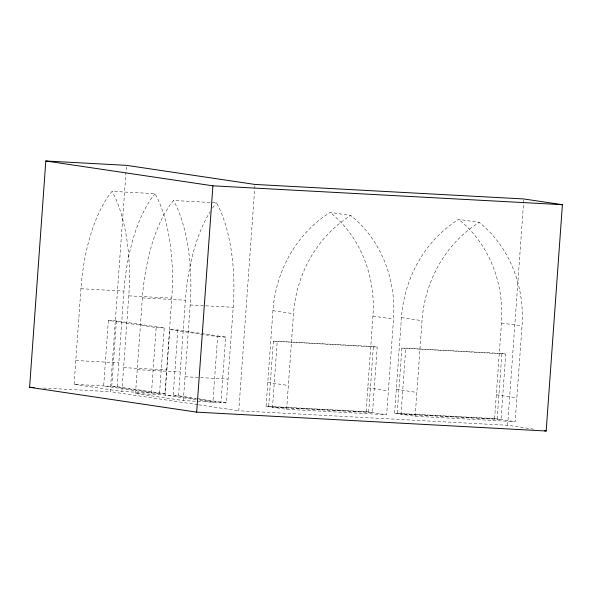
<?xml version="1.0" encoding="UTF-8"?>
<svg xmlns="http://www.w3.org/2000/svg" width="592" height="592" viewBox="0 0 592 592"><rect width="100%" height="100%" fill="white"/><g stroke="black" fill="none" stroke-linecap="round" stroke-linejoin="round"><path stroke-width="0.44" stroke-dasharray="2.96 2.22" d="M74.089 384.341L80.941 288.748A120.072 52.037 -86.9 0 1 112.088 191.357L155.097 193.68A120.072 52.037 -86.9 0 1 171.769 298.176L164.916 393.769L121.9 391.445L74.089 384.341L117.105 386.665L164.916 393.769M108.358 320.427L103.667 385.94L151.471 393.044L156.17 327.531L108.358 320.427L116.424 320.857L164.236 327.968L159.537 393.48L111.733 386.369L116.424 320.857M197.758 404.669L110.253 391.66L126.414 166.263M117.105 386.665L123.957 291.072A120.072 52.037 -86.9 0 1 155.097 193.68M121.9 391.445L128.753 295.852A120.072 52.037 -86.9 0 0 112.088 191.357M135.524 393.473L142.376 297.88A120.072 52.037 -86.9 0 1 173.515 200.488L216.531 202.804A120.072 52.037 -86.9 0 1 233.204 307.307L226.351 402.9L183.335 400.577L135.524 393.473L178.54 395.796L196.581 398.475M199.319 399.393L220.971 402.612L225.67 337.1L177.859 329.988L169.793 329.552L165.094 395.071L195.767 399.63M177.859 329.988L173.16 395.5L195.715 398.853M178.54 395.796L185.392 300.203A120.072 52.037 -86.9 0 1 210.197 211.61M183.335 400.577L190.187 304.984A120.072 52.037 -86.9 0 0 173.515 200.488M169.793 329.552L217.604 336.663L212.905 402.175L196.67 399.763M533.621 429.141L507.625 425.278L238.776 410.767L254.93 185.37M266.082 406.26L272.934 310.667A120.072 108.121 -81.5 0 1 330.181 212.424L350.745 215.481A120.072 108.121 -81.5 0 1 393.51 319.125L386.657 414.718L286.646 409.316L266.082 406.26L366.1 411.662L386.657 414.718M273.349 341.133L268.657 406.645L368.668 412.039L373.36 346.527L273.349 341.133L377.222 347.104L372.523 412.617L272.512 407.215L277.204 341.702M286.646 409.316L293.499 313.723A120.072 108.121 -81.5 0 1 350.745 215.481M366.1 411.662L372.945 316.069A120.072 108.121 -81.5 0 0 330.181 212.424M394.598 413.194L401.45 317.608A120.072 108.121 -81.5 0 1 458.689 219.358L479.254 222.414A120.072 108.121 -81.5 0 1 522.018 326.059L515.166 421.652L415.155 416.257L394.598 413.194L494.609 418.596L515.166 421.652M401.864 348.066L397.165 413.579L497.176 418.981L501.875 353.468L401.864 348.066L505.731 354.038L501.032 419.55L401.021 414.156L405.72 348.636M415.155 416.257L422.007 320.664A120.072 108.121 -81.5 0 1 479.254 222.414M494.609 418.596L501.461 323.003A120.072 108.121 -81.5 0 0 458.689 219.358M507.625 425.278L523.779 199.881M80.941 288.748L123.957 291.072M128.753 295.852L171.769 298.176M142.376 297.88L185.392 300.203M190.187 304.984L204.832 305.775M205.742 305.827L233.204 307.307M156.17 327.531L164.236 327.968M217.604 336.663L225.67 337.1M75.798 360.521L118.814 362.837M123.61 367.625L166.626 369.948M137.233 369.652L180.249 371.968M185.037 376.756L228.053 379.08M43.349 388.049L110.253 391.66M501.461 323.003L522.018 326.059M401.45 317.608L422.007 320.664M372.945 316.069L393.51 319.125M272.934 310.667L293.499 313.723M501.875 353.468L505.731 354.038M373.36 346.527L377.222 347.104M496.311 394.775L516.875 397.831M396.3 389.373L416.864 392.429M367.802 387.834L388.367 390.89M267.791 382.439L288.356 385.496M197.484 398.608L226.351 402.9M198.668 404.802L238.776 410.767M212.58 208.007A120.072 52.037 -86.9 0 1 216.531 202.804"/><path stroke-width="0.89" d="M29.6 387.309L45.821 160.994L126.473 165.346L254.997 184.445L523.846 198.956L562.4 204.691L546.179 431.006L196.677 412.143L29.6 387.309L34.181 387.56M196.677 412.143L212.898 185.821L45.821 160.994M212.898 185.821L562.4 204.691M544.381 430.739L546.179 431.006"/></g></svg>
